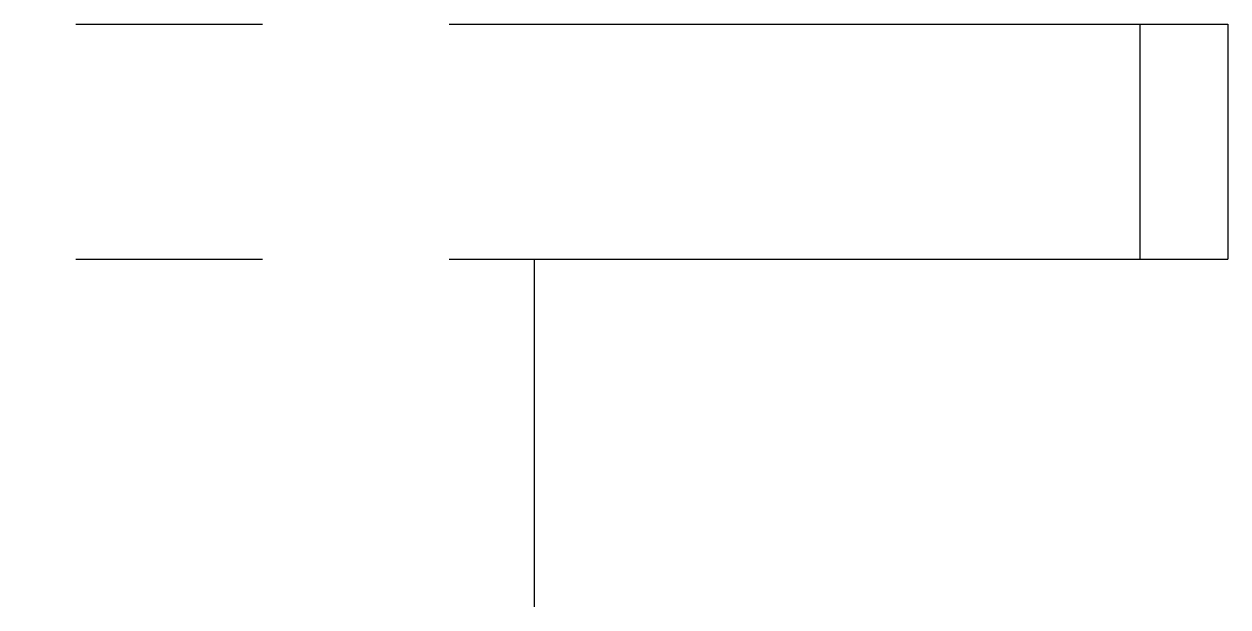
# Model space of a CAD drawing. Extents: x 10 to 146, y 10 to 437.
# Drawn here: x 99.04 to 140, y 270.17 to 290 of the extents above; entities that cross this region are included whole.
import ezdxf

# ---------------------------------------------------------------- set-up
doc = ezdxf.new("R2010")
doc.units = 0
doc.linetypes.add('PHANTOM', pattern=[63.5, 31.75, -6.35, 6.35, -6.35, 6.35, -6.35])
doc.layers.get('0').update_dxf_attribs({"linetype": 'CONTINUOUS'})

msp = doc.modelspace()

# ---------------------------------------------------------------- linework, layer by layer
at = {"color": 3, "linetype": 'PHANTOM'}
for p, q in [((50, 290), (140, 290)), ((137, 290), (137, 282)), ((140, 290), (140, 282)), ((50, 282), (116.4, 282)), ((116.4, 282), (140, 282)), ((116.4, 282), (116.4, 270.174))]:
    msp.add_line(p, q, dxfattribs=at)

doc.saveas('drawing.dxf')
